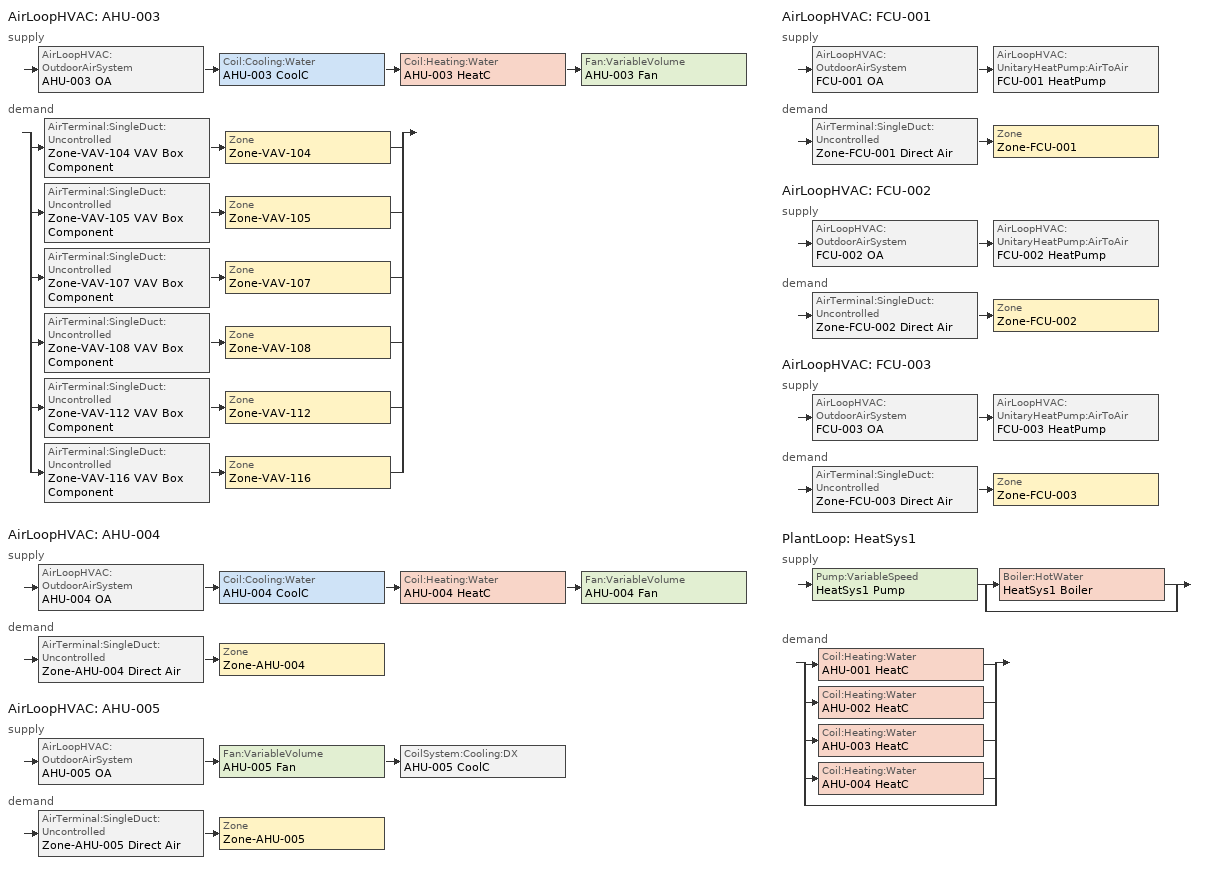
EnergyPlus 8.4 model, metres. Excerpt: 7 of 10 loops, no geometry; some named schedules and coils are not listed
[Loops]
AirLoopHVAC 'AHU-003'
 supply: AirLoopHVAC:OutdoorAirSystem 'AHU-003 OA' > Coil:Cooling:Water 'AHU-003 CoolC' > Coil:Heating:Water 'AHU-003 HeatC' > Fan:VariableVolume 'AHU-003 Fan'
 demand: split
  | AirTerminal:SingleDuct:Uncontrolled 'Zone-VAV-104 VAV Box Component' > Zone 'Zone-VAV-104'
  | AirTerminal:SingleDuct:Uncontrolled 'Zone-VAV-105 VAV Box Component' > Zone 'Zone-VAV-105'
  | AirTerminal:SingleDuct:Uncontrolled 'Zone-VAV-107 VAV Box Component' > Zone 'Zone-VAV-107'
  | AirTerminal:SingleDuct:Uncontrolled 'Zone-VAV-108 VAV Box Component' > Zone 'Zone-VAV-108'
  | AirTerminal:SingleDuct:Uncontrolled 'Zone-VAV-112 VAV Box Component' > Zone 'Zone-VAV-112'
  | AirTerminal:SingleDuct:Uncontrolled 'Zone-VAV-116 VAV Box Component' > Zone 'Zone-VAV-116'
AirLoopHVAC 'AHU-004'
 supply: AirLoopHVAC:OutdoorAirSystem 'AHU-004 OA' > Coil:Cooling:Water 'AHU-004 CoolC' > Coil:Heating:Water 'AHU-004 HeatC' > Fan:VariableVolume 'AHU-004 Fan'
 demand: AirTerminal:SingleDuct:Uncontrolled 'Zone-AHU-004 Direct Air' > Zone 'Zone-AHU-004'
AirLoopHVAC 'AHU-005'
 supply: AirLoopHVAC:OutdoorAirSystem 'AHU-005 OA' > Fan:VariableVolume 'AHU-005 Fan' > CoilSystem:Cooling:DX 'AHU-005 CoolC'
 demand: AirTerminal:SingleDuct:Uncontrolled 'Zone-AHU-005 Direct Air' > Zone 'Zone-AHU-005'
AirLoopHVAC 'FCU-001'
 supply: AirLoopHVAC:OutdoorAirSystem 'FCU-001 OA' > AirLoopHVAC:UnitaryHeatPump:AirToAir 'FCU-001 HeatPump'
 demand: AirTerminal:SingleDuct:Uncontrolled 'Zone-FCU-001 Direct Air' > Zone 'Zone-FCU-001'
AirLoopHVAC 'FCU-002'
 supply: AirLoopHVAC:OutdoorAirSystem 'FCU-002 OA' > AirLoopHVAC:UnitaryHeatPump:AirToAir 'FCU-002 HeatPump'
 demand: AirTerminal:SingleDuct:Uncontrolled 'Zone-FCU-002 Direct Air' > Zone 'Zone-FCU-002'
AirLoopHVAC 'FCU-003'
 supply: AirLoopHVAC:OutdoorAirSystem 'FCU-003 OA' > AirLoopHVAC:UnitaryHeatPump:AirToAir 'FCU-003 HeatPump'
 demand: AirTerminal:SingleDuct:Uncontrolled 'Zone-FCU-003 Direct Air' > Zone 'Zone-FCU-003'
PlantLoop 'HeatSys1'
 supply: Pump:VariableSpeed 'HeatSys1 Pump' > split
  | Boiler:HotWater 'HeatSys1 Boiler'
  | bypass
 demand: split
  | Coil:Heating:Water 'AHU-001 HeatC'
  | Coil:Heating:Water 'AHU-002 HeatC'
  | Coil:Heating:Water 'AHU-003 HeatC'
  | Coil:Heating:Water 'AHU-004 HeatC'
  | bypass
[DesignSpecification:OutdoorAir] Outdoor Air Method=Flow/Area; Outdoor Air Flow per Zone Floor Area {m3/s-m2}=0.000864; Outdoor Air Flow per Zone {m3/s}=0
Zone-VAV-104 SZ DSOA; Zone-VAV-105 SZ DSOA; Zone-VAV-107 SZ DSOA; Zone-VAV-108 SZ DSOA; Zone-VAV-112 SZ DSOA; Zone-VAV-116 SZ DSOA; Zone-AHU-004 SZ DSOA; Zone-AHU-005 SZ DSOA; Zone-FCU-001 SZ DSOA; Zone-FCU-002 SZ DSOA; Zone-FCU-003 SZ DSOA
[DesignSpecification:ZoneAirDistribution]
Zone-VAV-104 CM DSZAD: Zone Air Distribution Effectiveness in Cooling Mode=1; Zone Air Distribution Effectiveness in Heating Mode=1
[Sizing:Zone] Zone Cooling Design Supply Air Temperature Input Method=SupplyAirTemperature; Zone Cooling Design Supply Air Temperature {C}=12.7; Zone Heating Design Supply Air Temperature Input Method=SupplyAirTemperature; Zone Heating Design Supply Air Temperature {C}=50; Zone Cooling Design Supply Air Humidity Ratio {kgWater/kgDryAir}=0.0085; Zone Heating Design Supply Air Humidity Ratio {kgWater/kgDryAir}=0.008; Zone Heating Sizing Factor=0; Zone Cooling Sizing Factor=0; Cooling Design Air Flow Method=DesignDay; Cooling Minimum Air Flow {m3/s}=0; Cooling Minimum Air Flow Fraction=0; Heating Design Air Flow Method=DesignDay; Heating Design Air Flow Rate {m3/s}=0
Name | Design Specification Outdoor Air Object | Design Specification Zone Air Distribution Object
Zone-VAV-104 | Zone-VAV-104 SZ DSOA | Zone-VAV-104 CM DSZAD
Zone-VAV-105 | Zone-VAV-105 SZ DSOA
Zone-VAV-107 | Zone-VAV-107 SZ DSOA
Zone-VAV-108 | Zone-VAV-108 SZ DSOA
Zone-VAV-112 | Zone-VAV-112 SZ DSOA
Zone-VAV-116 | Zone-VAV-116 SZ DSOA
Zone-AHU-004 | Zone-AHU-004 SZ DSOA
Zone-AHU-005 | Zone-AHU-005 SZ DSOA
Zone-FCU-001 | Zone-FCU-001 SZ DSOA
Zone-FCU-002 | Zone-FCU-002 SZ DSOA
Zone-FCU-003 | Zone-FCU-003 SZ DSOA
[Sizing:System] Type of Load to Size On=Sensible; Design Outdoor Air Flow Rate {m3/s}=autosize; Preheat Design Humidity Ratio {kgWater/kgDryAir}=0.008; Precool Design Humidity Ratio {kgWater/kgDryAir}=0.008; Central Cooling Design Supply Air Temperature {C}=12.5; 100% Outdoor Air in Cooling=No; 100% Outdoor Air in Heating=No; Central Cooling Design Supply Air Humidity Ratio {kgWater/kgDryAir}=0.0085; Central Heating Design Supply Air Humidity Ratio {kgWater/kgDryAir}=0.008; Cooling Supply Air Flow Rate Method=DesignDay; Cooling Supply Air Flow Rate {m3/s}=0; Cooling Supply Air Flow Rate Per Floor Area {m3/s-m2}=0; Cooling Fraction of Autosized Cooling Supply Air Flow Rate=0; Cooling Supply Air Flow Rate Per Unit Cooling Capacity {m3/s-W}=0; Zone Maximum Outdoor Air Fraction=1; Cooling Design Capacity Method=CoolingDesignCapacity; Cooling Design Capacity {W}=autosize; Heating Design Capacity Method=HeatingDesignCapacity; Heating Design Capacity {W}=autosize; Central Cooling Capacity Control Method=OnOff
Name | Central Heating Maximum System Air Flow Ratio | Preheat Design Temperature {C} | Precool Design Temperature {C} | Central Heating Design Supply Air Temperature {C} | Type of Zone Sum to Use
AHU-003; AHU-004 | 0.3 | 4.5 | 11 | 16.7 | NonCoincident
FCU-001; FCU-002; FCU-003 | 1 | 7 | 12.5 | 40 | Coincident
[Sizing:Plant]
HeatSys1: Loop Type=Heating; Design Loop Exit Temperature {C}=82; Loop Design Temperature Difference {deltaC}=11
[ZoneControl:Thermostat] Control Type Schedule=Dual Zone Control Type Sched
Name | Zone or ZoneList | Control 1
Zone-VAV-104 Thermostat | Zone-VAV-104 | Zone-VAV-104 DualSPSched
Zone-VAV-105 Thermostat | Zone-VAV-105 | Zone-VAV-105 DualSPSched
Zone-VAV-107 Thermostat | Zone-VAV-107 | Zone-VAV-107 DualSPSched
Zone-VAV-108 Thermostat | Zone-VAV-108 | Zone-VAV-108 DualSPSched
Zone-VAV-112 Thermostat | Zone-VAV-112 | Zone-VAV-112 DualSPSched
Zone-VAV-116 Thermostat | Zone-VAV-116 | Zone-VAV-116 DualSPSched
Zone-AHU-004 Thermostat | Zone-AHU-004 | Zone-AHU-004 DualSPSched
Zone-AHU-005 Thermostat | Zone-AHU-005 | Zone-AHU-005 DualSPSched
Zone-FCU-001 Thermostat | Zone-FCU-001 | Zone-FCU-001 DualSPSched
Zone-FCU-002 Thermostat | Zone-FCU-002 | Zone-FCU-002 DualSPSched
Zone-FCU-003 Thermostat | Zone-FCU-003 | Zone-FCU-003 DualSPSched
[ThermostatSetpoint:DualSetpoint] Heating Setpoint Temperature Schedule=HTGSETP SCH
Name | Cooling Setpoint Temperature Schedule
Zone-VAV-104 DualSPSched; Zone-VAV-105 DualSPSched; Zone-VAV-107 DualSPSched; Zone-VAV-108 DualSPSched; Zone-VAV-112 DualSPSched; Zone-VAV-116 DualSPSched; Zone-AHU-004 DualSPSched | CLGSETP SCH
Zone-AHU-005 DualSPSched; Zone-FCU-001 DualSPSched; Zone-FCU-002 DualSPSched; Zone-FCU-003 DualSPSched | CLGSETP SCH ConstantOn
[AirTerminal:SingleDuct:Uncontrolled]
Name | Availability Schedule | Maximum Air Flow Rate {m3/s}
Zone-AHU-004 Direct Air | ALWAYS ON | AUTOSIZE
Zone-AHU-005 Direct Air | HVAC Schedule Rest of the Building | AUTOSIZE
Zone-FCU-001 Direct Air; Zone-FCU-002 Direct Air; Zone-FCU-003 Direct Air | HVAC Schedule Rest of the Building | autosize
Zone-VAV-104 VAV Box Component; Zone-VAV-105 VAV Box Component; Zone-VAV-107 VAV Box Component; Zone-VAV-108 VAV Box Component; Zone-VAV-112 VAV Box Component; Zone-VAV-116 VAV Box Component | ALWAYS ON | 1
[Zone equipment]
Zone-VAV-104: Zone-VAV-104 VAV Box Component
Zone-VAV-105: Zone-VAV-105 VAV Box Component
Zone-VAV-107: Zone-VAV-107 VAV Box Component
Zone-VAV-108: Zone-VAV-108 VAV Box Component
Zone-VAV-112: Zone-VAV-112 VAV Box Component
Zone-VAV-116: Zone-VAV-116 VAV Box Component
Zone-AHU-004: Zone-AHU-004 Direct Air
Zone-AHU-005: Zone-AHU-005 Direct Air
Zone-FCU-001: Zone-FCU-001 Direct Air
Zone-FCU-002: Zone-FCU-002 Direct Air
Zone-FCU-003: Zone-FCU-003 Direct Air
[Fan:VariableVolume] Fan Total Efficiency=0.7; Pressure Rise {Pa}=1389.42; Maximum Flow Rate {m3/s}=autosize; Fan Power Minimum Flow Rate Input Method=Fraction; Fan Power Minimum Flow Fraction=0.25; Motor Efficiency=0.941; Motor In Airstream Fraction=1; Fan Power Coefficient 1=0.0408; Fan Power Coefficient 2=0.088; Fan Power Coefficient 3=-0.0729; Fan Power Coefficient 4=0.9437; Fan Power Coefficient 5=0
Name | Availability Schedule
AHU-003 Fan | HVACOperationSchd
AHU-004 Fan; AHU-005 Fan | HVAC Schedule Rest of the Building
[Fan:OnOff] Availability Schedule=HVAC Schedule Rest of the Building; Fan Total Efficiency=0.6; Pressure Rise {Pa}=270.9; Maximum Flow Rate {m3/s}=AUTOSIZE; Motor Efficiency=0.8; Motor In Airstream Fraction=1
FCU-001 Fan; FCU-002 Fan; FCU-003 Fan
[Coil:Cooling:Water] Availability Schedule=HVAC Schedule Rest of the Building; Design Water Flow Rate {m3/s}=autosize; Design Air Flow Rate {m3/s}=AUTOSIZE; Design Inlet Water Temperature {C}=autosize; Design Inlet Air Temperature {C}=AUTOSIZE; Design Outlet Air Temperature {C}=autosize; Design Inlet Air Humidity Ratio {kgWater/kgDryAir}=AUTOSIZE; Design Outlet Air Humidity Ratio {kgWater/kgDryAir}=AUTOSIZE; Type of Analysis=SimpleAnalysis; Heat Exchanger Configuration=CrossFlow
AHU-003 CoolC; AHU-004 CoolC
[Coil:Cooling:DX:SingleSpeed] Availability Schedule=HVAC Schedule Rest of the Building; Gross Rated Total Cooling Capacity {W}=AUTOSIZE; Gross Rated Sensible Heat Ratio=AUTOSIZE; Gross Rated Cooling COP {W/W}=3.14722; Rated Air Flow Rate {m3/s}=AUTOSIZE; Total Cooling Capacity Function of Temperature Curve=HPACCoolCapFT; Total Cooling Capacity Function of Flow Fraction Curve=HPACCoolCapFFF; Energy Input Ratio Function of Temperature Curve=HPACCOOLEIRFT; Energy Input Ratio Function of Flow Fraction Curve=HPACCOOLEIRFFF; Part Load Fraction Correlation Curve=HPACCOOLPLFFPLR
FCU-001 CoolC; FCU-002 CoolC; FCU-003 CoolC; AHU-005 CoolC DXCoil
[Coil:Heating:Water] U-Factor Times Area Value {W/K}=AUTOSIZE; Maximum Water Flow Rate {m3/s}=AUTOSIZE; Performance Input Method=UFactorTimesAreaAndDesignWaterFlowRate; Rated Capacity {W}=AUTOSIZE; Rated Inlet Water Temperature {C}=82.2; Rated Inlet Air Temperature {C}=16.6; Rated Outlet Water Temperature {C}=71.1; Rated Outlet Air Temperature {C}=32.2; Rated Ratio for Air and Water Convection=0.5
Name | Availability Schedule
AHU-003 HeatC | HVAC Schedule Rest of the Building
AHU-004 HeatC | ALWAYS ON
[Coil:Heating:Electric] Availability Schedule=HVAC Schedule Rest of the Building; Efficiency=1; Nominal Capacity {W}=AUTOSIZE
FCU-001 HEAT PUMP DX SUPP HEATING COIL; FCU-002 HEAT PUMP DX SUPP HEATING COIL; FCU-003 HEAT PUMP DX SUPP HEATING COIL
[Coil:Heating:DX:SingleSpeed] Availability Schedule=HVAC Schedule Rest of the Building; Gross Rated Heating Capacity {W}=autosize; Gross Rated Heating COP {W/W}=3.00696; Rated Air Flow Rate {m3/s}=AUTOSIZE; Heating Capacity Function of Temperature Curve=HPACHeatCapFT; Heating Capacity Function of Flow Fraction Curve=HPACHeatCapFFF; Energy Input Ratio Function of Temperature Curve=HPACHeatEIRFT; Energy Input Ratio Function of Flow Fraction Curve=HPACHeatEIRFFF; Part Load Fraction Correlation Curve=HPACCOOLPLFFPLR; Defrost Energy Input Ratio Function of Temperature Curve=HPACCOOLEIRFT; Minimum Outdoor Dry-Bulb Temperature for Compressor Operation {C}=-12.2; Maximum Outdoor Dry-Bulb Temperature for Defrost Operation {C}=1.67; Crankcase Heater Capacity {W}=50; Maximum Outdoor Dry-Bulb Temperature for Crankcase Heater Operation {C}=4.4; Defrost Strategy=ReverseCycle; Defrost Control=OnDemand; Resistive Defrost Heater Capacity {W}=AUTOSIZE
FCU-001 HeatC; FCU-002 HeatC; FCU-003 HeatC
[CoilSystem:Cooling:DX]
AHU-005 CoolC: Availability Schedule=HVAC Schedule Rest of the Building; Cooling Coil=AHU-005 CoolC DXCoil
[HeatExchanger:AirToAir:SensibleAndLatent] Availability Schedule=HVACOperationSchd; Nominal Supply Air Flow Rate {m3/s}=AUTOSIZE; Sensible Effectiveness at 100% Heating Air Flow=0.7; Latent Effectiveness at 100% Heating Air Flow=0.6; Sensible Effectiveness at 75% Heating Air Flow=0.7; Latent Effectiveness at 75% Heating Air Flow=0.6; Sensible Effectiveness at 100% Cooling Air Flow=0.75; Latent Effectiveness at 100% Cooling Air Flow=0.6; Sensible Effectiveness at 75% Cooling Air Flow=0.75; Latent Effectiveness at 75% Cooling Air Flow=0.6; Nominal Electric Power {W}=1871.04; Supply Air Outlet Temperature Control=Yes; Heat Exchanger Type=Rotary; Frost Control Type=ExhaustOnly; Threshold Temperature {C}=-23.3; Initial Defrost Time Fraction=0.167; Rate of Defrost Time Fraction Increase {1/K}=1.44
AHU-003 OA Heat Recovery; AHU-004 OA Heat Recovery
[AirLoopHVAC:UnitaryHeatPump:AirToAir] Availability Schedule=HVAC Schedule Rest of the Building; Cooling Supply Air Flow Rate {m3/s}=AUTOSIZE; Heating Supply Air Flow Rate {m3/s}=AUTOSIZE; No Load Supply Air Flow Rate {m3/s}=AUTOSIZE; Maximum Supply Air Temperature from Supplemental Heater {C}=AUTOSIZE; Maximum Outdoor Dry-Bulb Temperature for Supplemental Heater Operation {C}=4.44; Fan Placement=BlowThrough; Supply Air Fan Operating Mode Schedule=HVACOperationSchd
Name | Controlling Zone or Thermostat Location | Supply Air Fan | Heating Coil | Cooling Coil | Supplemental Heating Coil
FCU-001 HeatPump | Zone-FCU-001 | FCU-001 Fan | FCU-001 HeatC | FCU-001 CoolC | FCU-001 Heat Pump DX Supp Heating Coil
FCU-002 HeatPump | Zone-FCU-002 | FCU-002 Fan | FCU-002 HeatC | FCU-002 CoolC | FCU-002 Heat Pump DX Supp Heating Coil
FCU-003 HeatPump | Zone-FCU-003 | FCU-003 Fan | FCU-003 HeatC | FCU-003 CoolC | FCU-003 Heat Pump DX Supp Heating Coil
[Controller:WaterCoil] Control Variable=Temperature; Actuator Variable=FLOW; Controller Convergence Tolerance {deltaC}=0.002; Maximum Actuated Flow {m3/s}=AUTOSIZE; Minimum Actuated Flow {m3/s}=0
Name | Action
AHU-003 CoolC Controller; AHU-004 CoolC Controller | REVERSE
AHU-003 HeatC Controller; AHU-004 HeatC Controller | NORMAL
[Controller:OutdoorAir] Minimum Outdoor Air Flow Rate {m3/s}=AUTOSIZE; Maximum Outdoor Air Flow Rate {m3/s}=AUTOSIZE; Economizer Control Action Type=ModulateFlow; Lockout Type=NoLockout; Minimum Limit Type=FixedMinimum; Minimum Outdoor Air Schedule=MinOA MotorizedDamper Sched
Name | Economizer Control Type | Economizer Maximum Limit Dry-Bulb Temperature {C} | Economizer Maximum Limit Enthalpy {J/kg}
AHU-005 OA Controller; AHU-004 OA Controller | DifferentialDryBulb | 28 | 64000
FCU-001 OA Controller; FCU-002 OA Controller; FCU-003 OA Controller | NoEconomizer | 28 | 64000
AHU-003 OA Controller | DifferentialDryBulb | 19
[AirLoopHVAC] Design Supply Air Flow Rate {m3/s}=AUTOSIZE
AHU-003; AHU-004; AHU-005; FCU-001; FCU-002; FCU-003
[Pump:VariableSpeed]
HeatSys1 Pump: Rated Flow Rate {m3/s}=AUTOSIZE; Rated Pump Head {Pa}=179352; Rated Power Consumption {W}=AUTOSIZE; Motor Efficiency=0.9; Fraction of Motor Inefficiencies to Fluid Stream=0; Coefficient 1 of the Part Load Performance Curve=0; Coefficient 2 of the Part Load Performance Curve=1; Coefficient 3 of the Part Load Performance Curve=0; Coefficient 4 of the Part Load Performance Curve=0; Minimum Flow Rate {m3/s}=0; Pump Control Type=Intermittent
[Boiler:HotWater]
HeatSys1 Boiler: Fuel Type=NATURALGAS; Nominal Capacity {W}=AUTOSIZE; Nominal Thermal Efficiency=0.878505; Efficiency Curve Temperature Evaluation Variable=LeavingBoiler; Normalized Boiler Efficiency Curve=HeatSys1 Boiler Efficiency Curve; Design Water Outlet Temperature {C}=81; Design Water Flow Rate {m3/s}=AUTOSIZE; Minimum Part Load Ratio=0; Maximum Part Load Ratio=1.2; Optimum Part Load Ratio=1; Water Outlet Upper Temperature Limit {C}=95; Boiler Flow Mode=LeavingSetpointModulated; Parasitic Electric Load {W}=0; Sizing Factor=1
[PlantLoop]
HeatSys1: Fluid Type=WATER; Plant Equipment Operation Scheme=HeatSys1 Loop Operation Scheme List; Maximum Loop Temperature {C}=100; Minimum Loop Temperature {C}=10; Maximum Loop Flow Rate {m3/s}=autosize; Minimum Loop Flow Rate {m3/s}=0; Plant Loop Volume {m3}=autocalculate; Load Distribution Scheme=Optimal
[PlantEquipmentList]
HeatSys1 Equipment List: HeatSys1 Boiler
[PlantEquipmentOperation:HeatingLoad]
HeatSys1 Operation Scheme: Load Range 1 Lower Limit {W}=0; Load Range 1 Upper Limit {W}=1000000000000000; Range 1 Equipment List=HeatSys1 Equipment List
[PlantEquipmentOperationSchemes]
HeatSys1 Loop Operation Scheme List: Control Scheme 1=HeatSys1 Operation Scheme; Control Scheme 1 Schedule=PlantOnSched
[EnergyManagementSystem:Sensor]
VAV2_FLOWSENSOR: Output:Variable or Output:Meter Index Key=AHU-003 Supply Equipment Outlet Node; Output:Variable or Output:Meter=System Node Mass Flow Rate
[EnergyManagementSystem:Actuator]
Name | Actuated Component Unique | Actuated Component Type | Actuated Component Control Type
VAV2_FLOWRESET | AHU-003 Fan | Fan | Fan Air Mass Flow Rate
A104ZONEAIRFLOW | Zone-VAV-104 VAV Box Component | AirTerminal:SingleDuct:Uncontrolled | Mass Flow Rate
A105ZONEAIRFLOW | Zone-VAV-105 VAV Box Component | AirTerminal:SingleDuct:Uncontrolled | Mass Flow Rate
A107ZONEAIRFLOW | Zone-VAV-107 VAV Box Component | AirTerminal:SingleDuct:Uncontrolled | Mass Flow Rate
A108ZONEAIRFLOW | Zone-VAV-108 VAV Box Component | AirTerminal:SingleDuct:Uncontrolled | Mass Flow Rate
A112ZONEAIRFLOW | Zone-VAV-112 VAV Box Component | AirTerminal:SingleDuct:Uncontrolled | Mass Flow Rate
A116ZONEAIRFLOW | Zone-VAV-116 VAV Box Component | AirTerminal:SingleDuct:Uncontrolled | Mass Flow Rate
[SetpointManager:Scheduled] Control Variable=Temperature
Name | Schedule | Setpoint Node or NodeList
HeatSys1 Loop Setpoint Manager | HW-Loop-Temp-Schedule | HeatSys1 Supply Outlet Node
HeatSys1 Boiler Setpoint Manager | HW-Loop-Temp-Schedule | HeatSys1 Supply Equipment Outlet Node
AHU-003 CoolC SAT setpoint | Seasonal-Reset-Supply-Air-Temp-Sch | AHU-003 Supply Equipment Outlet Node
AHU-004 CoolC SAT setpoint | Seasonal-Reset-Supply-Air-Temp-Sch | AHU-004 Supply Equipment Outlet Node
[SetpointManager:SingleZone:Reheat] Control Variable=Temperature; Minimum Supply Air Temperature {C}=12.5; Maximum Supply Air Temperature {C}=40
Name | Control Zone | Setpoint Node or NodeList
SupAirTemp Zone-AHU-005 | Zone-AHU-005 | AHU-005 Supply Equipment Outlet Node
SupAirTemp Zone-FCU-001 | Zone-FCU-001 | FCU-001 Supply Equipment Outlet Node
SupAirTemp Zone-FCU-002 | Zone-FCU-002 | FCU-002 Supply Equipment Outlet Node
SupAirTemp Zone-FCU-003 | Zone-FCU-003 | FCU-003 Supply Equipment Outlet Node
[SetpointManager:MixedAir] Control Variable=Temperature
Name | Setpoint Node or NodeList
AHU-003 Mixed Air Temp Manager | AHU-003 SetPoint Node List
AHU-004 Mixed Air Temp Manager | AHU-004 SetPoint Node List
AHU-005 OAMixed Air Temp Manager | AHU-005 OA FanNode
FCU-001 OAMixed Air Temp Manager | FCU-001 OA FanNode
FCU-002 OAMixed Air Temp Manager | FCU-002 OA FanNode
FCU-003 OAMixed Air Temp Manager | FCU-003 OA FanNode
[SetpointManager:OutdoorAirPretreat] Control Variable=Temperature; Minimum Setpoint Temperature {C}=-99; Maximum Setpoint Temperature {C}=99; Minimum Setpoint Humidity Ratio {kgWater/kgDryAir}=0.00001; Maximum Setpoint Humidity Ratio {kgWater/kgDryAir}=1
Name | Setpoint Node or NodeList
AHU-003 Heat Exchanger Supply Air Temp Manager | AHU-003 Heat Recovery Outlet Node
AHU-004 Heat Exchanger Supply Air Temp Manager | AHU-004 Heat Recovery Outlet Node
[Schedule:Compact]
HVACOperationSchd: Through: 12/31, For: Weekdays, Until: 06:00, 0, Until: 18:00, 1, Until: 24:00, 0, For: SummerDesignDay, Until: 05:00, 0, Until: 18:00, 1, Until: 24:00, 0, For: WinterDesignDay, Until: 05:00, 0, Until: 18:00, 1, Until: 24:00, 0, For: Saturday Sunday Holidays AllOtherDays, Until: 24:00, 0
MinOA MotorizedDamper Sched: Through: 12/31, For: Weekdays SummerDesignDay, Until: 06:00, 1, Until: 18:00, 1, Until: 24:00, 1, For: Saturday WinterDesignDay, Until: 05:00, 1, Until: 18:00, 1, Until: 24:00, 1, For: Sunday Holidays AllOtherDays, Until: 24:00, 1
Dual Zone Control Type Sched: Through: 12/31, For: AllDays, Until: 24:00, 4
HW-Loop-Temp-Schedule: Through: 12/31, For: AllDays, Until: 24:00, 60
PlantOnSched: Through: 12/31, For: AllDays, Until: 24:00, 1
HTGSETP SCH: Through: 12/31, For: alldays, Until: 04:00, 15.6, Until: 05:00, 15.6, Until: 06:00, 15.6, Until: 22:00, 15.6, Until: 24:00, 15.6
CLGSETP SCH: Through: 12/31, For: Weekdays SummerDesignDay, Until: 05:00, 26, Until: 06:00, 26, Until: 18:00, 21.11, Until: 24:00, 26, For: AllOtherDays, Until: 24:00, 26
Seasonal-Reset-Supply-Air-Temp-Sch: Through: 12/31, For: AllDays, Until: 24:00, 13
[Schedule:Constant]
ALWAYS ON: Any Number, 1
HVAC Schedule Rest of the Building: Any Number, 0
[Curve:Quadratic]
Name | Coefficient1 Constant | Coefficient2 x | Coefficient3 x**2 | Minimum Value of x | Maximum Value of x
HPACCoolCapFFF | 0.8 | 0.2 | 0 | 0.5 | 1.5
HPACCOOLEIRFFF | 1.156 | -0.1816 | 0.0256 | 0.5 | 1.5
HPACCOOLPLFFPLR | 0.85 | 0.15 | 0 | 0 | 1
HPACHeatEIRFFF | 1.3824 | -0.4336 | 0.0512 | 0 | 1
HeatSys1 Boiler Efficiency Curve | 1 | 0 | 0 | 0 | 1
[Curve:Cubic]
Name | Coefficient1 Constant | Coefficient2 x | Coefficient3 x**2 | Coefficient4 x**3 | Minimum Value of x | Maximum Value of x
HPACHeatCapFT | 0.758746 | 0.027626 | 0.000148716 | 3.4992e-06 | -20 | 20
HPACHeatCapFFF | 0.84 | 0.16 | 0 | 0 | 0.5 | 1.5
HPACHeatEIRFT | 1.19248 | -0.0300438 | 0.00103745 | -2.3328e-05 | -20 | 20
[Curve:Biquadratic] Minimum Value of x=12.77778; Maximum Value of x=23.88889; Minimum Value of y=21.11111; Maximum Value of y=46.11111
Name | Coefficient1 Constant | Coefficient2 x | Coefficient3 x**2 | Coefficient4 y | Coefficient5 y**2 | Coefficient6 x*y
HPACCoolCapFT | 0.766956 | 0.0107756 | -4.14703e-05 | 0.00134961 | -0.000261144 | 0.000457488
HPACCOOLEIRFT | 0.297145 | 0.0430933 | -0.000748766 | 0.00597727 | 0.000482112 | -0.000956448
